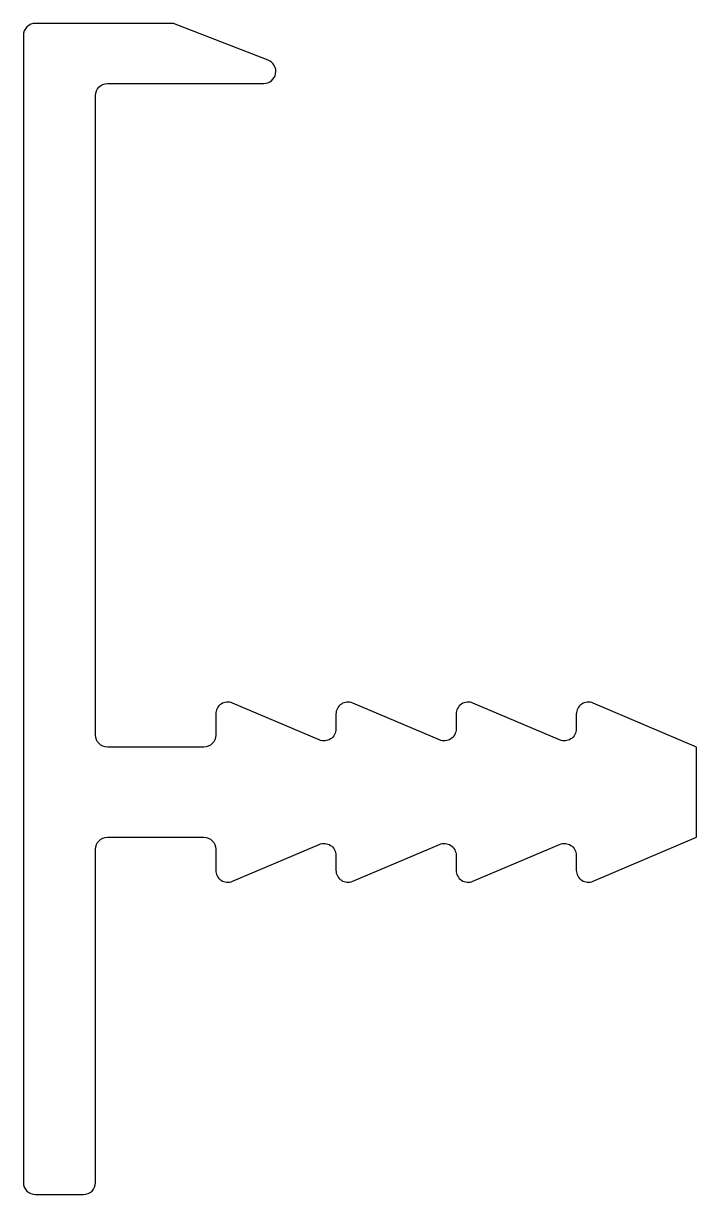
# Model space of a CAD drawing. Extents: x 949.3 to 960.5, y -3.7 to 15.8.
import ezdxf

# ---------------------------------------------------------------- set-up
doc = ezdxf.new("R2010")
doc.units = 0
doc.header["$LTSCALE"] = 15
doc.layers.get('0').update_dxf_attribs({"linetype": 'CONTINUOUS'})

msp = doc.modelspace()

# ---------------------------------------------------------------- linework, layer by layer
at = {"ltscale": 0.05}
msp.add_lwpolyline([(953.361, 15.2), (951.788, 15.814), (949.488, 15.814, 0.414214), (949.288, 15.614), (949.288, -3.486, 0.414214), (949.488, -3.686), (950.288, -3.686, 0.414214), (950.488, -3.486), (950.488, 2.064, -0.414214), (950.688, 2.264), (952.288, 2.264, -0.414214), (952.488, 2.064), (952.488, 1.714, 0.537829), (952.767, 1.53), (954.21, 2.145, -0.537829), (954.488, 1.961), (954.488, 1.714, 0.537829), (954.767, 1.53), (956.21, 2.145, -0.537829), (956.488, 1.961), (956.488, 1.714, 0.537829), (956.767, 1.53), (958.21, 2.145, -0.537829), (958.488, 1.961), (958.488, 1.714, 0.537829), (958.767, 1.53), (960.488, 2.264), (960.488, 3.764), (958.767, 4.498, 0.537829), (958.488, 4.314), (958.488, 4.067, -0.537829), (958.21, 3.883), (956.767, 4.498, 0.537829), (956.488, 4.314), (956.488, 4.067, -0.537829), (956.21, 3.883), (954.767, 4.498, 0.537829), (954.488, 4.314), (954.488, 4.067, -0.537829), (954.21, 3.883), (952.767, 4.498, 0.537829), (952.488, 4.314), (952.488, 3.964, -0.414214), (952.288, 3.764), (950.688, 3.764, -0.414214), (950.488, 3.964), (950.488, 14.614, -0.414214), (950.688, 14.814), (953.288, 14.814, 0.82936), (953.361, 15.2)], format="xyb", close=True, dxfattribs=at)

doc.saveas('drawing.dxf')
